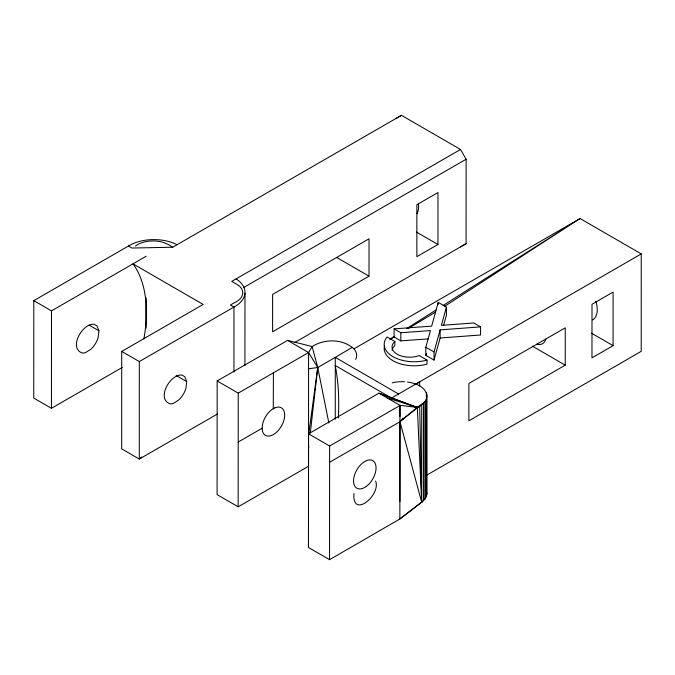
<?xml version="1.0" encoding="UTF-8"?>
<svg xmlns="http://www.w3.org/2000/svg" width="675" height="675" viewBox="0 0 675 675"><rect width="100%" height="100%" fill="white"/><g stroke="black" fill="none" stroke-linecap="round" stroke-linejoin="round"><path stroke-width="1.01" d="M177.053 244.713A34.678 20.039 0 0 0 128.486 246.012L33.801 300.645L33.75 398.073L51.443 408.299L122.2 367.478M51.443 408.299L51.494 310.863L146.146 256.247M146.104 328.134L146.112 304.096A134.62 77.684 -60 0 0 132.983 263.849L203.175 304.45L121.719 351.422L121.686 448.883L139.295 459.068L217.544 413.952M121.719 351.422L139.312 361.564L139.295 459.068L141.666 457.017M146.121 304.4L146.104 320.962A134.62 77.684 -60 0 1 143.859 338.918M146.112 304.096L146.112 297.818M328.852 422.98L317.739 367.521L312.137 346.553L287.592 340.377L217.156 380.936L217.088 494.606L238.165 506.807L308.543 466.231L308.576 352.536L312.137 346.553C324.439 338.656 342.925 338.673 353.936 348.848A24.874 14.369 0 0 1 355.657 359.378M233.938 372.026L233.963 307.066A34.948 20.191 0 0 0 236.107 278.885M238.165 506.807L238.241 393.137L217.156 380.936M244.941 365.529L244.974 293.228M426.845 394.698C427.688 400.722 422.314 405.219 417.327 407.405L378.894 393.179L308.534 433.814L308.467 547.484L329.552 559.685L399.853 519.016L421.689 502.293L424.862 499.196L426.904 493.94L426.845 394.698C424.752 386.311 415.133 383.13 407.514 382.016M329.552 559.685L329.619 446.015L308.534 433.814M335.247 419.209L335.289 357.387L352.35 347.296M369.006 276.159L369.023 238.807L272.624 294.418L272.607 331.771L369.006 276.159L336.555 257.386M390.58 339.019L394.099 336.985L394.099 328.86L431.671 326.126L438.218 302.366L446.411 307.1L446.411 315.225L443.61 325.375M384.505 345.912A30.012 17.339 0 0 0 396.293 362.391A30.012 17.339 0 0 0 426.988 364.154L426.988 360.096A30.012 17.339 0 0 1 392.951 356.662A30.012 17.339 0 0 1 387.062 336.985L394.867 341.508L394.867 345.566A17.592 10.159 0 0 0 392.091 350.224M422.575 501.297L399.853 519.016L399.938 421.554L403.051 418.787M399.938 416.483L399.946 405.312L378.894 393.179L416.888 407.363L419.985 405.658M399.912 501.441L399.946 405.312L417.327 407.405L421.689 502.293L399.938 421.554L403.844 418.188M428.389 338.858L400.823 340.883L400.832 332.758L394.099 328.86M419.664 386.016L419.664 381.822L641.25 253.91L580.087 218.523L353.936 348.848M421.732 404.857L421.689 502.293L419.664 406.207M423.444 500.808L423.487 403.363L418.618 406.747M424.862 499.196L424.913 401.76L399.938 421.554L417.327 407.405L387.248 397.997M440.125 337.998L480.566 334.994L480.575 326.877L440.125 329.881L440.125 337.998L434.025 360.096L425.841 355.354L425.841 347.237L430.439 330.581L400.832 332.758M425.925 497.5L425.967 400.056M426.347 408.628L426.313 490.354L426.904 493.94M426.355 396.056L426.355 392.918M426.608 495.737L426.651 398.301M434.025 360.096L434.033 351.97L440.125 329.881M437.957 244.493L437.982 192.527L416.872 204.702L416.846 256.669L437.957 244.493L416.45 232.048M438.218 304.391L438.218 302.366M294.764 342.478L466.096 243.683L466.13 159.232L460.51 149.479L401.465 115.315L395.837 118.555M565.245 365.167L565.262 327.814L468.889 383.442L468.872 420.795L565.245 365.167L532.389 346.148M613.077 345.668L613.102 292.073L592 304.256L591.975 357.851L613.077 345.668L591.536 333.205M641.25 253.91L641.208 351.354L425.891 475.647M273.257 408.788L273.417 372.828M98.93 330.809L98.128 337.66A15.905 9.18 -60 0 1 91.015 349.177L85.43 352.688L82.763 353.16C67.922 348.739 82.291 323.072 93.952 324.236L96.972 325.898L98.93 330.809L89.201 325.181M186.722 381.594L185.912 388.446A15.905 9.18 -60 0 1 178.807 399.963L173.213 403.473L170.547 403.945C155.714 399.524 170.075 373.857 181.744 375.022L184.764 376.675L186.722 381.594L176.167 375.486M353.928 493.56C352.004 519.455 381.383 494.834 375.587 481.056M308.534 448.563L308.77 446.487M310.306 432.979L317.739 367.521L308.576 352.536L287.592 340.377M308.551 435.434L317.739 367.521L335.289 357.387L398.554 393.998M425.841 355.354L426.381 353.396M446.411 307.1L441.374 325.367L473.842 322.979L480.575 326.877M444.386 306.484L580.087 218.523L443.104 305.471M416.062 384.159L419.664 381.822L391.534 398.056M389.728 339.356L394.175 336.53M406.628 328.624L435.983 309.994M408.502 328.328L435.518 312.112M128.486 246.012L132.005 248.046L172.724 247.219L401.465 115.315M460.51 149.479L231.77 281.382L238.663 285.441A21.988 12.698 0 0 1 233.921 302.957L230.453 305.032L233.963 307.066L139.312 361.564M243.768 287.457L466.13 159.232M238.241 393.137L308.576 352.536M238.224 442.024L262.229 428.178M421.251 404.654L423.487 403.363M460.468 246.923L466.096 243.683M329.619 446.015L400.056 405.456M329.611 462.257L400.047 421.698M308.568 368.778L317.739 367.521M414.838 407.177L416.888 407.363M33.801 300.645L51.494 310.863M425.841 347.237L434.033 351.97M394.099 336.985L400.823 340.883M426.988 360.096L419.183 355.573A17.592 10.159 0 0 1 397.17 354.223A17.592 10.159 0 0 1 394.875 341.508M172.724 247.219L168.438 244.552L162.92 242.283A21.98 12.698 0 0 0 135.506 246.012M335.273 365.504L391.306 397.929M335.273 365.723L336.31 371.604A251.176 144.956 -60 0 1 338.335 417.935M392.209 382.843A24.874 14.369 0 0 1 404.426 381.729M595.78 301.134A22.359 12.901 60 0 1 592.625 319.942M545.847 339.036A17.904 10.336 60 0 1 536.887 344.199M418.424 203.529A22.359 12.901 60 0 1 416.99 213.637M274.733 407.919L271.789 409.657A15.913 9.197 -59.9 0 0 262.204 426.499L262.246 429.865A15.913 9.197 -59.9 0 0 274.033 434.185A15.913 9.197 -59.9 0 0 284.664 415.496A15.913 9.197 -59.9 0 0 274.733 407.919M366.188 486.506A15.913 9.18 -59.9 0 0 373.773 461.413A15.913 9.18 -59.9 0 0 354.417 475.394A15.913 9.18 -59.9 0 0 366.188 486.506"/></g></svg>
